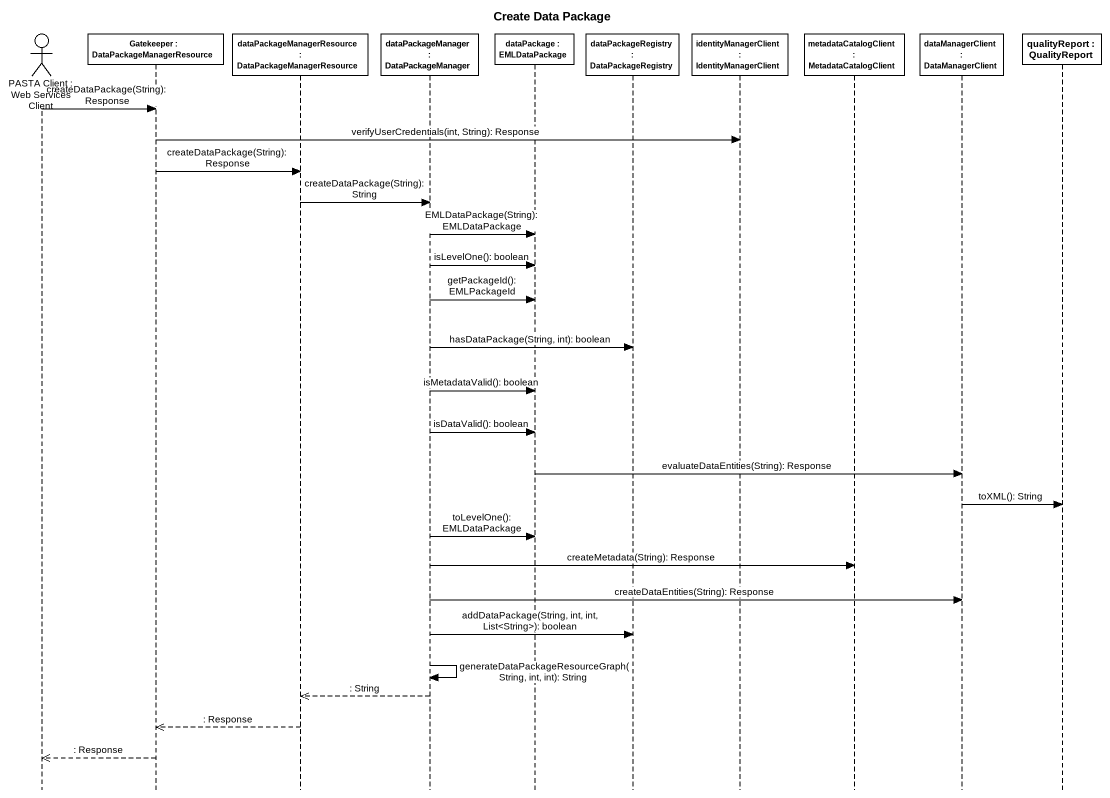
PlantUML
@startuml
title Create Data Package
hide footbox
actor "PASTA Client : Web Services Client" as PASTA_Client
participant "Gatekeeper : DataPackageManagerResource" as Gatekeeper
participant "dataPackageManagerResource : DataPackageManagerResource" as dataPackageManagerResource
participant "dataPackageManager : DataPackageManager" as dataPackageManager
participant "dataPackage : EMLDataPackage" as dataPackage
participant "dataPackageRegistry : DataPackageRegistry" as dataPackageRegistry
participant "identityManagerClient : IdentityManagerClient" as identityManagerClient
participant "metadataCatalogClient : MetadataCatalogClient" as metadataCatalogClient
participant "dataManagerClient : DataManagerClient" as dataManagerClient
participant "qualityReport : QualityReport" as qualityReport

PASTA_Client -> Gatekeeper : createDataPackage(String): Response
Gatekeeper -> identityManagerClient : verifyUserCredentials(int, String): Response
Gatekeeper -> dataPackageManagerResource : createDataPackage(String): Response
dataPackageManagerResource -> dataPackageManager : createDataPackage(String): String
dataPackageManager -> dataPackage : EMLDataPackage(String): EMLDataPackage
dataPackageManager -> dataPackage : isLevelOne(): boolean
dataPackageManager -> dataPackage : getPackageId(): EMLPackageId
dataPackageManager -> dataPackageRegistry : hasDataPackage(String, int): boolean
dataPackageManager -> dataPackage : isMetadataValid(): boolean
dataPackageManager -> dataPackage : isDataValid(): boolean
dataPackage -> dataManagerClient : evaluateDataEntities(String): Response
dataManagerClient -> qualityReport : toXML(): String
dataPackageManager -> dataPackage : toLevelOne(): EMLDataPackage
dataPackageManager -> metadataCatalogClient : createMetadata(String): Response
dataPackageManager -> dataManagerClient : createDataEntities(String): Response
dataPackageManager -> dataPackageRegistry : addDataPackage(String, int, int, List<String>): boolean
dataPackageManager -> dataPackageManager : generateDataPackageResourceGraph(String, int, int): String
dataPackageManager -->> dataPackageManagerResource : : String
dataPackageManagerResource -->> Gatekeeper : : Response
Gatekeeper -->> PASTA_Client : : Response
@enduml
